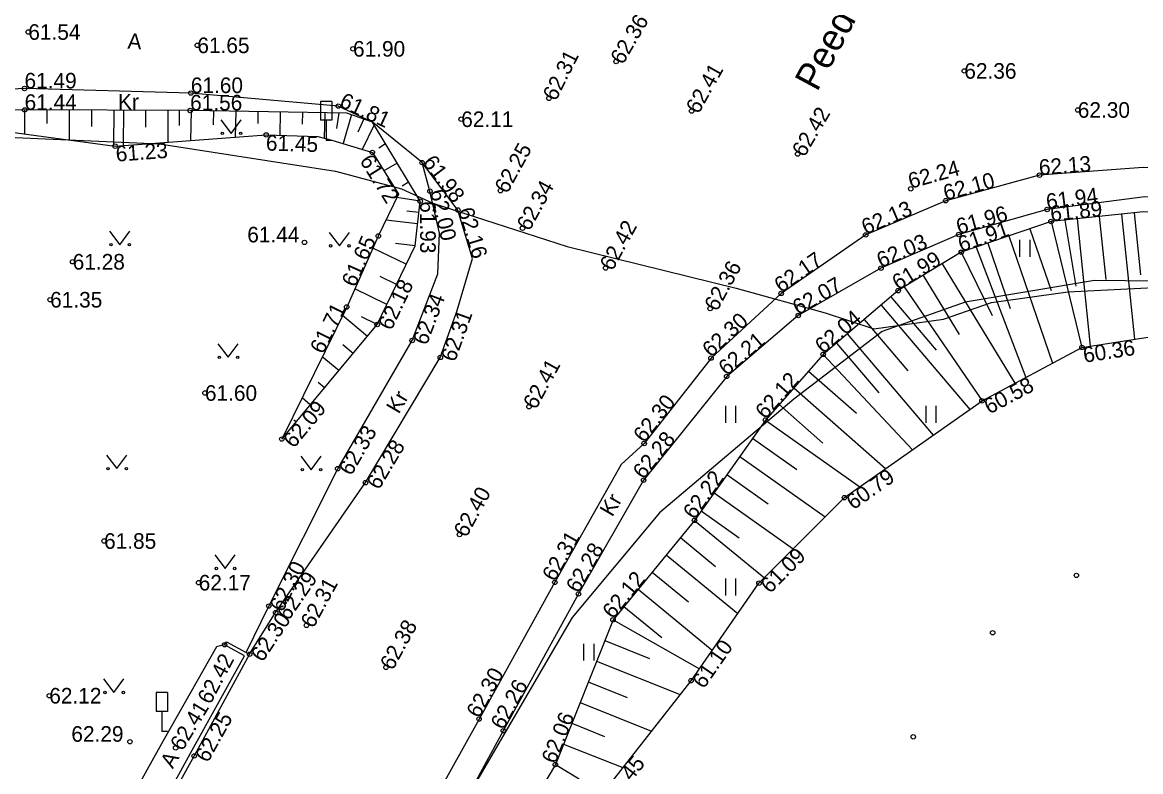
# Model space of a CAD drawing. Extents: x 643039 to 644433, y 6455517 to 6456148.
# Drawn here: x 643384.5 to 643434.7, y 6456037.3 to 6456071 of the extents above; entities that cross this region are included whole.
import ezdxf

# ---------------------------------------------------------------- set-up
doc = ezdxf.new("R2010")
doc.units = 0
for name, color, linetype in [('HALJASTUS', 7, 'Continuous'), ('KORGUS-EH2000', 7, 'Continuous'), ('LIIKLUS', 7, 'Continuous'), ('RELJEEF', 7, 'Continuous'), ('SITRASS', 7, 'Continuous'), ('TEE', 7, 'Continuous')]:
    doc.layers.add(name, color=color, linetype=linetype)

msp = doc.modelspace()

# ---------------------------------------------------------------- linework, layer by layer
at = {"layer": 'HALJASTUS'}
for p, q in [((643393.42, 6456066.577), (643393.884, 6456065.97)), ((643393.884, 6456065.97), (643394.329, 6456066.577)), ((643388.42, 6456061.577), (643388.884, 6456060.97)), ((643388.884, 6456060.97), (643389.329, 6456061.577)), ((643398.285, 6456061.527), (643398.748, 6456060.921)), ((643398.748, 6456060.921), (643399.194, 6456061.527)), ((643429.291, 6456061.191), (643429.291, 6456060.43)), ((643429.746, 6456061.191), (643429.746, 6456060.43)), ((643393.285, 6456056.527), (643393.748, 6456055.921)), ((643393.748, 6456055.921), (643394.194, 6456056.527)), ((643416.078, 6456053.741), (643416.078, 6456052.98)), ((643416.533, 6456053.741), (643416.533, 6456052.98)), ((643425.078, 6456053.741), (643425.078, 6456052.98)), ((643425.533, 6456053.741), (643425.533, 6456052.98)), ((643388.285, 6456051.527), (643388.748, 6456050.921)), ((643388.748, 6456050.921), (643389.194, 6456051.527)), ((643397.011, 6456051.478), (643397.475, 6456050.872)), ((643397.475, 6456050.872), (643397.92, 6456051.478)), ((643393.15, 6456047.045), (643393.613, 6456046.438)), ((643393.613, 6456046.438), (643394.059, 6456047.045)), ((643416.078, 6456045.99), (643416.078, 6456045.228)), ((643416.533, 6456045.99), (643416.533, 6456045.228)), ((643409.709, 6456043.061), (643409.709, 6456042.3)), ((643410.164, 6456043.061), (643410.164, 6456042.3)), ((643388.15, 6456041.478), (643388.613, 6456040.871)), ((643388.613, 6456040.871), (643389.059, 6456041.478))]:
    msp.add_line(p, q, dxfattribs=at)
msp.add_lwpolyline([(643369.325, 6455966.287), (643373.098, 6455972.803), (643377.457, 6455980.689), (643381.745, 6455987.329), (643384.764, 6455990.69), (643387.193, 6455993.735), (643387.517, 6455994.01), (643391.315, 6456001.12), (643394.623, 6456008.19), (643398.067, 6456015.365), (643401.347, 6456022.122), (643405.599, 6456029.298), (643410.51, 6456036.266), (643414.536, 6456041.401), (643417.584, 6456045.777), (643421.421, 6456049.619), (643427.603, 6456053.961), (643432.091, 6456056.361), (643438.031, 6456057.285), (643445.186, 6456056.07)], dxfattribs=at)
for centre in [(643393.482, 6456065.97), (643394.311, 6456065.97), (643388.482, 6456060.97), (643389.311, 6456060.97), (643398.347, 6456060.921), (643399.176, 6456060.921), (643393.347, 6456055.921), (643394.176, 6456055.921), (643388.347, 6456050.921), (643389.176, 6456050.921), (643397.074, 6456050.872), (643397.902, 6456050.872), (643393.212, 6456046.438), (643394.041, 6456046.438), (643388.212, 6456040.871), (643389.041, 6456040.871)]:
    msp.add_circle(centre, 0.055, dxfattribs=at)
at = {"layer": 'KORGUS-EH2000'}
for centre in [(643384.77, 6456070.519), (643392.362, 6456069.922), (643399.353, 6456069.764), (643411.169, 6456069.195), (643426.807, 6456068.773), (643384.599, 6456067.985), (643392.069, 6456067.778), (643408.15, 6456067.54), (643384.604, 6456067.022), (643392.038, 6456066.999), (643398.692, 6456067.195), (643414.564, 6456066.975), (643431.903, 6456067.021), (643404.212, 6456066.605), (643395.454, 6456065.901), (643388.67, 6456065.395), (643400.222, 6456065.116), (643419.322, 6456065.042), (643402.454, 6456064.658), (643430.182, 6456064.094), (643405.974, 6456063.396), (643424.4, 6456063.48), (643402.366, 6456062.925), (643402.806, 6456063.375), (643425.972, 6456062.948), (643404.063, 6456062.528), (643430.525, 6456062.553), (643430.702, 6456062.015), (643406.967, 6456061.714), (643422.377, 6456061.411), (643426.558, 6456061.431), (643397.173, 6456061.076), (643400.488, 6456061.362), (643426.669, 6456060.634), (643386.763, 6456060.206), (643410.697, 6456059.926), (643423.064, 6456059.918), (643423.836, 6456058.91), (643385.75, 6456058.502), (643418.581, 6456058.785), (643399.069, 6456058.175), (643415.392, 6456058.109), (643400.44, 6456057.389), (643419.348, 6456057.791), (643402.009, 6456056.671), (643432.091, 6456056.361), (643403.274, 6456055.912), (643415.432, 6456055.882), (643420.468, 6456056.05), (643416.134, 6456055.06), (643392.702, 6456054.314), (643427.603, 6456053.961), (643407.257, 6456053.703), (643417.876, 6456053.101), (643396.154, 6456052.247), (643412.43, 6456052.048), (643398.665, 6456050.917), (643412.403, 6456050.403), (643399.913, 6456050.292), (643421.421, 6456049.619), (643414.689, 6456048.598), (643404.137, 6456047.961), (643388.173, 6456047.671), (643408.414, 6456045.818), (643431.841, 6456046.127), (643392.422, 6456045.8), (643417.584, 6456045.777), (643409.479, 6456045.296), (643395.567, 6456044.751), (643395.878, 6456044.458), (643397.263, 6456043.885), (643411.03, 6456044.133), (643428.08, 6456043.554), (643393.585, 6456043.015), (643394.709, 6456042.587), (643400.83, 6456041.997), (643414.536, 6456041.401), (643385.711, 6456040.726), (643405.015, 6456039.681), (643406.101, 6456039.155), (643424.514, 6456038.88), (643389.333, 6456038.661), (643391.39, 6456038.388), (643392.221, 6456038.024), (643408.441, 6456037.635)]:
    msp.add_circle(centre, 0.1, dxfattribs=at)
at = {"layer": 'LIIKLUS'}
for p, q in [((643397.896, 6456067.407), (643397.896, 6456066.557)), ((643398.396, 6456067.407), (643397.896, 6456067.407)), ((643398.396, 6456067.407), (643398.396, 6456066.557)), ((643398.396, 6456066.557), (643397.896, 6456066.557)), ((643398.146, 6456066.557), (643398.146, 6456065.657)), ((643398.396, 6456065.657), (643398.146, 6456065.657)), ((643390.516, 6456040.874), (643390.516, 6456040.024)), ((643391.016, 6456040.874), (643390.516, 6456040.874)), ((643391.016, 6456040.874), (643391.016, 6456040.024)), ((643391.016, 6456040.024), (643390.516, 6456040.024)), ((643390.766, 6456040.024), (643390.766, 6456039.124)), ((643391.016, 6456039.124), (643390.766, 6456039.124))]:
    msp.add_line(p, q, dxfattribs=at)
at = {"layer": 'RELJEEF'}
for points in [[(643384.604, 6456067.022), (643384.601, 6456065.942)], [(643385.604, 6456067.019), (643385.602, 6456066.413)], [(643386.604, 6456067.016), (643386.6, 6456065.673)], [(643387.604, 6456067.013), (643387.602, 6456066.276)], [(643388.604, 6456067.01), (643388.599, 6456065.405)], [(643389.038, 6456067.008), (643389.033, 6456065.422)], [(643377.133, 6456066.946), (643388.67, 6456065.395)], [(643390.038, 6456067.005), (643390.036, 6456066.251)], [(643391.038, 6456067.002), (643391.034, 6456065.571)], [(643391.547, 6456067.001), (643391.545, 6456066.324)], [(643392.083, 6456066.998), (643392.061, 6456065.648)], [(643393.083, 6456066.982), (643393.073, 6456066.352)], [(643394.083, 6456066.966), (643394.064, 6456065.797)], [(643395.083, 6456066.949), (643395.074, 6456066.411)], [(643396.082, 6456066.933), (643396.065, 6456065.882)], [(643397.082, 6456066.917), (643397.074, 6456066.384)], [(643398.082, 6456066.9), (643398.063, 6456065.75)], [(643398.712, 6456066.89), (643398.604, 6456066.187)], [(643399.282, 6456066.813), (643398.903, 6456065.508)], [(643399.837, 6456066.615), (643399.569, 6456066.019)], [(643396.154, 6456052.247), (643400.44, 6456057.389), (643402.14, 6456060.919), (643402.366, 6456062.925), (643400.224, 6456066.477)], [(643400.3, 6456066.35), (643399.769, 6456065.25)], [(643388.67, 6456065.395), (643395.454, 6456065.901), (643397.774, 6456065.83), (643398.397, 6456065.658), (643400.222, 6456065.116), (643401.39, 6456063.246), (643400.488, 6456061.362), (643399.069, 6456058.175), (643396.154, 6456052.247)], [(643400.817, 6456065.494), (643400.509, 6456065.308)], [(643401.333, 6456064.638), (643400.743, 6456064.282)], [(643401.85, 6456063.781), (643401.561, 6456063.607)], [(643402.366, 6456062.925), (643401.314, 6456063.087)], [(643446.617, 6456060.908), (643438.986, 6456062.334), (643434.857, 6456062.445), (643430.702, 6456062.015), (643426.669, 6456060.634), (643423.836, 6456058.91), (643420.468, 6456056.05), (643417.876, 6456053.101), (643414.689, 6456048.598), (643411.03, 6456044.133), (643408.441, 6456037.635), (643404.152, 6456030.419), (643400.16, 6456022.837), (643397, 6456016.081), (643393.827, 6456008.645), (643390.023, 6456001.905), (643386.641, 6455994.834), (643386.079, 6455994.177), (643384.224, 6455991.631), (643380.854, 6455987.743), (643376.555, 6455981.176), (643372.373, 6455973.267), (643368.63, 6455966.723)], [(643402.252, 6456061.913), (643400.828, 6456062.073)], [(643402.309, 6456062.419), (643401.77, 6456062.479)], [(643430.702, 6456062.015), (643432.091, 6456056.361)], [(643431.321, 6456062.079), (643431.818, 6456059.11)], [(643431.873, 6456062.136), (643432.465, 6456056.419)], [(643432.868, 6456062.239), (643433.161, 6456059.406)], [(643433.862, 6456062.342), (643434.443, 6456056.727)], [(643434.429, 6456062.401), (643434.717, 6456059.619)], [(643429.756, 6456061.691), (643430.708, 6456058.911)], [(643402.14, 6456060.919), (643401.256, 6456061.019)], [(643427.864, 6456061.043), (643428.868, 6456058.109)], [(643428.81, 6456061.367), (643430.767, 6456055.653)], [(643401.742, 6456060.092), (643400.244, 6456060.813)], [(643426.669, 6456060.634), (643428.065, 6456057.791)], [(643427.332, 6456060.861), (643429.566, 6456055.011)], [(643425.815, 6456060.114), (643429.079, 6456054.75)], [(643401.308, 6456059.191), (643400.572, 6456059.545)], [(643424.96, 6456059.594), (643426.578, 6456056.936)], [(643400.874, 6456058.29), (643399.43, 6456058.985)], [(643424.106, 6456059.074), (643427.603, 6456053.961)], [(643423.514, 6456058.637), (643425.548, 6456056.243)], [(643423.074, 6456058.263), (643427.054, 6456053.575)], [(643399.996, 6456056.856), (643398.878, 6456057.787)], [(643400.44, 6456057.389), (643399.731, 6456057.73)], [(643422.311, 6456057.615), (643424.272, 6456055.307)], [(643421.549, 6456056.968), (643425.41, 6456052.421)], [(643399.355, 6456056.088), (643398.89, 6456056.476)], [(643421.066, 6456056.558), (643422.967, 6456054.319)], [(643420.468, 6456056.05), (643424.477, 6456051.765)], [(643398.715, 6456055.32), (643397.97, 6456055.94)], [(643419.808, 6456055.299), (643421.962, 6456053.405)], [(643398.075, 6456054.551), (643397.795, 6456054.784)], [(643419.148, 6456054.548), (643423.274, 6456050.921)], [(643397.435, 6456053.783), (643397.062, 6456054.094)], [(643418.487, 6456053.797), (643420.46, 6456052.063)], [(643396.794, 6456053.015), (643396.701, 6456053.093)], [(643417.876, 6456053.101), (643422.111, 6456050.104)], [(643417.298, 6456052.285), (643419.286, 6456050.878)], [(643416.721, 6456051.469), (643420.557, 6456048.754)], [(643416.143, 6456050.652), (643417.991, 6456049.344)], [(643415.565, 6456049.836), (643419.123, 6456047.318)], [(643414.987, 6456049.02), (643416.697, 6456047.81)], [(643414.689, 6456048.598), (643417.83, 6456046.024)], [(643414.055, 6456047.825), (643415.632, 6456046.532)], [(643413.421, 6456047.051), (643416.636, 6456044.416)], [(643412.787, 6456046.278), (643414.425, 6456044.935)], [(643412.154, 6456045.504), (643415.49, 6456042.77)], [(643411.52, 6456044.731), (643413.218, 6456043.339)], [(643411.03, 6456044.133), (643414.908, 6456041.935)], [(643410.66, 6456043.204), (643412.668, 6456042.404)], [(643410.29, 6456042.275), (643414.047, 6456040.778)], [(643409.92, 6456041.346), (643411.662, 6456040.652)], [(643409.549, 6456040.417), (643412.761, 6456039.137)], [(643409.179, 6456039.488), (643410.649, 6456038.903)], [(643408.809, 6456038.559), (643411.475, 6456037.497)], [(643408.441, 6456037.635), (643409.513, 6456036.998)]]:
    msp.add_lwpolyline(points, dxfattribs=at)
at = {"layer": 'SITRASS'}
for points in [[(643358.154, 6456067.186), (643359.615, 6456067.019), (643363.418, 6456066.683), (643367.447, 6456066.406), (643378.034, 6456066.049), (643390.668, 6456065.507), (643398.563, 6456064.279), (643401.534, 6456063.475), (643402.931, 6456062.835), (643408.971, 6456060.898), (643416.557, 6456059.022), (643420.556, 6456057.908), (643422.749, 6456057.194), (643425.873, 6456057.629), (643428.029, 6456058.371), (643431.453, 6456058.857), (643436.217, 6456059.094)], [(643401.534, 6456063.475), (643402.931, 6456062.835), (643408.971, 6456060.898), (643416.557, 6456059.022), (643420.556, 6456057.908), (643422.749, 6456057.194)], [(643436.217, 6456059.094), (643435.436, 6456059.333), (643432.661, 6456059.37), (643426.85, 6456058.389), (643423.121, 6456057.069), (643419.152, 6456054.033), (643413.121, 6456048.93), (643409.197, 6456044.242), (643403.663, 6456034.751), (643396.581, 6456021.462), (643391.071, 6456011.175), (643384.71, 6455999.781), (643380.302, 6455991.861), (643374.599, 6455981.632), (643368.2, 6455969.838), (643361.561, 6455957.75)]]:
    msp.add_lwpolyline(points, dxfattribs=at)
at = {"layer": 'TEE'}
for points in [[(643394.709, 6456042.587), (643395.878, 6456044.458), (643399.913, 6456050.292), (643403.274, 6456055.912), (643404.018, 6456057.967), (643404.723, 6456060.349), (643404.063, 6456062.528), (643402.454, 6456064.658), (643400.224, 6456066.477), (643398.692, 6456067.195), (643392.069, 6456067.778), (643384.599, 6456067.985), (643371.55, 6456067.27), (643366.276, 6456067.328), (643361.948, 6456066.805), (643358.337, 6456065.976)], [(643400.224, 6456066.477), (643399.082, 6456066.884), (643392.038, 6456066.999), (643384.604, 6456067.022), (643377.133, 6456066.946), (643371.55, 6456067.27)], [(643394.547, 6456042.673), (643395.567, 6456044.751), (643398.665, 6456050.917), (643402.009, 6456056.671), (643403.158, 6456059.669), (643403.24, 6456061.493), (643402.806, 6456063.375), (643402.454, 6456064.658)], [(643476.435, 6456050.312), (643468.878, 6456053.667), (643461.667, 6456056.768), (643454.528, 6456059.762), (643447.168, 6456062.419), (643442.856, 6456063.702), (643439.102, 6456064.245), (643434.834, 6456064.433), (643430.182, 6456064.094), (643425.972, 6456062.948), (643422.377, 6456061.411), (643418.581, 6456058.785), (643415.432, 6456055.882), (643412.43, 6456052.048), (643411.403, 6456051.104), (643408.414, 6456045.818), (643405.015, 6456039.681), (643401.059, 6456032.586)], [(643476.095, 6456049.692), (643468.549, 6456052.954), (643461.229, 6456055.993), (643454.174, 6456058.838), (643446.857, 6456061.34), (643442.713, 6456062.311), (643438.831, 6456062.937), (643434.907, 6456063.115), (643430.525, 6456062.553), (643426.558, 6456061.431), (643423.064, 6456059.918), (643419.348, 6456057.791), (643416.134, 6456055.06), (643412.403, 6456050.403), (643409.479, 6456045.296), (643406.101, 6456039.155), (643402.13, 6456031.848), (643397.731, 6456023.818), (643394.184, 6456017.182), (643390.564, 6456010.037), (643386.948, 6456003.423), (643385.915, 6456001.659)], [(643393.585, 6456043.015), (643393.224, 6456042.918), (643390.83, 6456038.703), (643388.698, 6456034.891), (643388.926, 6456034.529)]]:
    msp.add_lwpolyline(points, dxfattribs=at)
msp.add_lwpolyline([(643393.585, 6456043.015), (643393.677, 6456043.138), (643394.547, 6456042.673), (643394.709, 6456042.587), (643392.221, 6456038.024), (643389.847, 6456033.764), (643389.7, 6456033.889), (643388.85, 6456034.382), (643388.926, 6456034.529), (643389.807, 6456034.042), (643392.054, 6456038.143), (643394.474, 6456042.523)], close=True, dxfattribs=at)

# ---------------------------------------------------------------- texts
at = {"layer": 'KORGUS-EH2000'}
for s, rotation, p in [('62.31', 337.0411, (643434.237, 6456071.761)), ('62.36', 59.6781, (643411.471, 6456069.018)), ('62.31', 63.3021, (643408.463, 6456067.383)), ('62.41', 60.8121, (643414.87, 6456066.804)), ('61.81', 334.889, (643398.692, 6456067.195)), ('62.42', 59.348, (643419.623, 6456064.864)), ('61.23', 4.2656, (643388.722, 6456064.697)), ('61.45', 358.2471, (643395.433, 6456065.201)), ('62.25', 61.2317, (643406.281, 6456063.228)), ('61.72', 301.9889, (643399.628, 6456064.745)), ('61.98', 307.0674, (643402.454, 6456064.658)), ('62.24', 15.597, (643424.4, 6456063.48)), ('62.13', 4.1679, (643430.182, 6456064.094)), ('62.10', 15.2275, (643425.972, 6456062.948)), ('62.34', 61.2317, (643407.274, 6456061.546)), ('61.94', 7.3084, (643430.525, 6456062.553)), ('62.00', 282.9857, (643402.806, 6456063.375)), ('61.93', 270, (643402.366, 6456062.925)), ('62.16', 286.8511, (643404.063, 6456062.528)), ('62.13', 23.1486, (643422.377, 6456061.411)), ('61.96', 15.7927, (643426.558, 6456061.431)), ('61.89', 5.9085, (643430.702, 6456062.015)), ('62.42', 61.2317, (643411.004, 6456059.758)), ('61.91', 18.9025, (643426.669, 6456060.634)), ('61.65', 65.9992, (643399.449, 6456059.028)), ('62.03', 23.414, (643423.064, 6456059.918)), ('62.17', 34.6747, (643418.581, 6456058.785)), ('61.99', 31.3223, (643423.836, 6456058.91)), ('62.36', 61.2317, (643415.699, 6456057.941)), ('62.07', 29.7864, (643419.348, 6456057.791)), ('62.18', 64.2852, (643401.071, 6456057.085)), ('62.34', 69.0304, (643402.663, 6456056.42)), ('61.71', 63.8151, (643398.013, 6456056.027)), ('62.04', 40.3369, (643420.468, 6456056.05)), ('62.31', 70.0975, (643403.932, 6456055.674)), ('62.30', 42.6723, (643415.432, 6456055.882)), ('62.21', 40.3552, (643416.134, 6456055.06)), ('60.36', 8.8418, (643432.199, 6456055.669)), ('62.41', 61.2317, (643407.564, 6456053.535)), ('62.12', 48.6864, (643417.876, 6456053.101)), ('60.58', 28.1361, (643427.933, 6456053.344)), ('62.30', 51.9393, (643412.43, 6456052.048)), ('62.09', 50.1879, (643396.692, 6456051.799)), ('62.33', 59.8365, (643399.27, 6456050.565)), ('62.28', 51.2997, (643412.403, 6456050.403)), ('62.28', 59.1188, (643400.514, 6456049.933)), ('62.22', 54.711, (643414.689, 6456048.598)), ('60.79', 35.0827, (643421.823, 6456049.046)), ('62.40', 61.2317, (643404.444, 6456047.793)), ('62.31', 60.5138, (643408.414, 6456045.818)), ('62.28', 60.2068, (643409.479, 6456045.296)), ('61.09', 45.0373, (643418.079, 6456045.282)), ('62.30', 63.3236, (643396.192, 6456044.437)), ('62.29', 55.3309, (643396.454, 6456044.06)), ('62.31', 61.2317, (643397.57, 6456043.717)), ('62.12', 50.6659, (643411.03, 6456044.133)), ('62.30', 56.3772, (643395.292, 6456042.199)), ('62.38', 61.2317, (643401.137, 6456041.829)), ('61.10', 55.1418, (643415.11, 6456041.001)), ('62.42', 62.2572, (643392.948, 6456040.3)), ('62.30', 61.02, (643405.015, 6456039.681)), ('62.26', 61.186, (643406.101, 6456039.155)), ('62.41', 58.5847, (643391.689, 6456038.206)), ('62.25', 60.8701, (643392.832, 6456037.683)), ('62.06', 68.2762, (643408.441, 6456037.635)), ('61.45', 51.9024, (643411.061, 6456035.834))]:
    msp.add_text(s, height=0.7, rotation=rotation, dxfattribs=at).set_placement(p)
for s, p in [('61.54', (643384.77, 6456070.169)), ('61.65', (643392.362, 6456069.572)), ('61.90', (643399.353, 6456069.414)), ('62.36', (643426.807, 6456068.423)), ('61.49', (643384.599, 6456067.985)), ('61.60', (643392.069, 6456067.778)), ('61.44', (643384.604, 6456067.022)), ('61.56', (643392.038, 6456066.999)), ('62.30', (643431.903, 6456066.671)), ('62.11', (643404.212, 6456066.255)), ('61.44', (643394.604, 6456061.076)), ('61.28', (643386.763, 6456059.856)), ('61.35', (643385.75, 6456058.152)), ('61.60', (643392.702, 6456053.964)), ('61.85', (643388.173, 6456047.321)), ('62.17', (643392.422, 6456045.45)), ('62.12', (643385.711, 6456040.376)), ('62.29', (643386.703, 6456038.661))]:
    msp.add_text(s, height=0.7, dxfattribs=at).set_placement(p)
at = {"layer": 'TEE'}
for s, height, rotation, p in [('Peedu tee', 1.2, 61.759, (643420.197, 6456067.804)), ('A', 0.7, 356.6516, (643389.213, 6456069.773)), ('Kr', 0.7, 0.1763, (643388.8, 6456067.036)), ('Kr', 0.7, 59.719, (643401.406, 6456053.341)), ('Kr', 0.7, 59.719, (643410.995, 6456048.722)), ('A', 0.7, 59.719, (643391.257, 6456037.417))]:
    msp.add_text(s, height=height, rotation=rotation, dxfattribs=at).set_placement(p)

doc.saveas('drawing.dxf')
